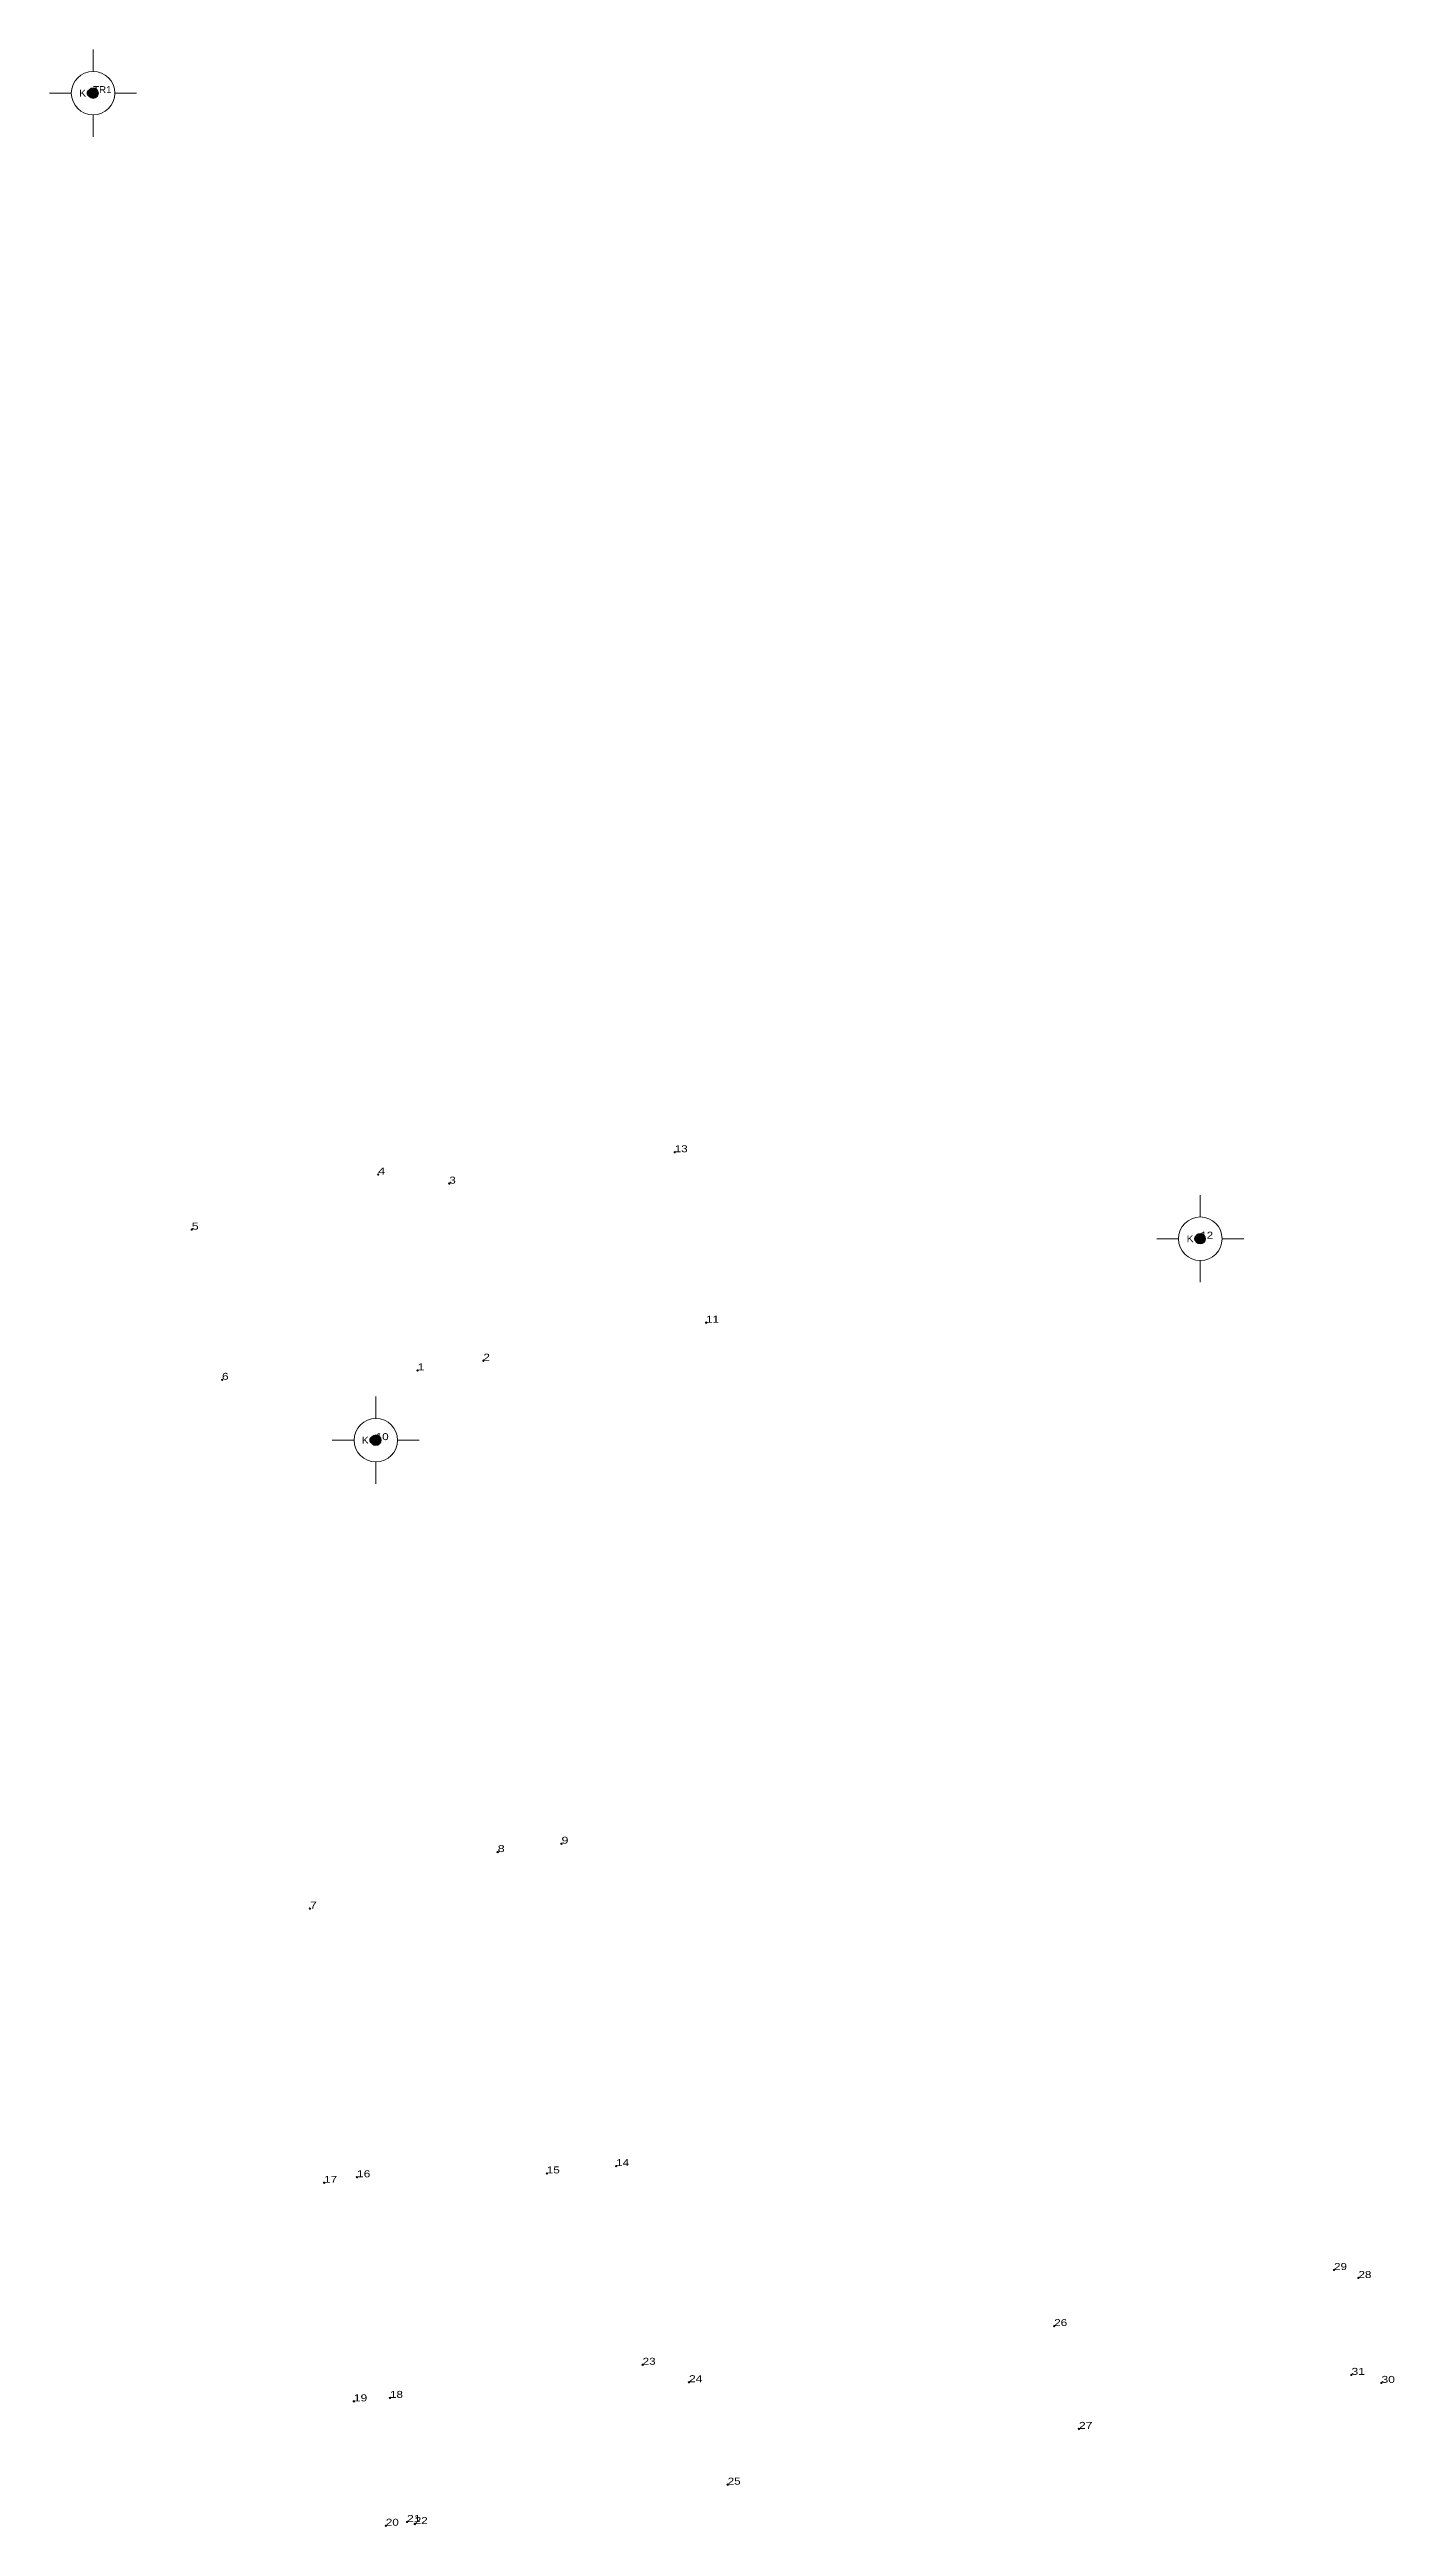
# Model space of a CAD drawing. Header units: metres. Extents: x 551324 to 552036, y 1838429 to 1840087.
# Drawn here: x 551997.2 to 552035.8, y 1839905.7 to 1839976.8 of the extents above.
import ezdxf
from ezdxf.enums import TextEntityAlignment as Align

# ---------------------------------------------------------------- set-up
doc = ezdxf.new("R2010")
doc.units = ezdxf.units.M
doc.header["$LTSCALE"] = 0.08
doc.header["$PDMODE"] = 32
doc.header["$PDSIZE"] = 0.04
doc.layers.add('12', color=7, linetype='Continuous')
doc.layers.add('9', color=7, linetype='Continuous')
doc.layers.add('7', color=7, linetype='Continuous', lineweight=13)

msp = doc.modelspace()

# ---------------------------------------------------------------- hatches: boundary and pattern name
at = {"layer": '7'}
for points in [[(551998.47047, 1839975.34952, 1), (551998.47047, 1839975.64952, 1)], [(552030.24147, 1839942.47752, 1), (552030.24147, 1839942.77752, 1)], [(552006.58447, 1839936.69752, 1), (552006.58447, 1839936.99752, 1)]]:
    msp.add_hatch(color=256, dxfattribs=at).paths.add_polyline_path(points)

# ---------------------------------------------------------------- linework, layer by layer
for p, q in [((551998.47, 1839976.12), (551998.47, 1839976.75)), ((551997.84, 1839975.5), (551997.22, 1839975.5)), ((551999.72, 1839975.5), (551999.1, 1839975.5)), ((551998.47, 1839974.25), (551998.47, 1839974.87)), ((552030.24, 1839943.25), (552030.24, 1839943.88)), ((552029.62, 1839942.63), (552028.99, 1839942.63)), ((552031.49, 1839942.63), (552030.87, 1839942.63)), ((552030.24, 1839941.38), (552030.24, 1839942)), ((552006.58, 1839937.47), (552006.58, 1839938.1)), ((552005.96, 1839936.85), (552005.33, 1839936.85)), ((552006.58, 1839935.6), (552006.58, 1839936.22)), ((552007.83, 1839936.85), (552007.21, 1839936.85))]:
    msp.add_line(p, q, dxfattribs=at)
for centre, radius in [((551998.47047, 1839975.49952), 0.625), ((551998.47047, 1839975.49952), 0.15), ((552030.24147, 1839942.62752), 0.625), ((552030.24147, 1839942.62752), 0.15), ((552006.58447, 1839936.84752), 0.625), ((552006.58447, 1839936.84752), 0.15)]:
    msp.add_circle(centre, radius, dxfattribs=at)
for p in [(552015.16, 1839945.11), (552006.65, 1839944.47), (552008.69, 1839944.21), (552001.3, 1839942.89), (552016.06, 1839940.22), (552009.67, 1839939.13), (552002.17, 1839938.58), (552007.78, 1839938.85), (552010.08, 1839925.03), (552011.91, 1839925.27), (552004.69, 1839923.41), (552006.04, 1839915.7), (552011.49, 1839915.81), (552013.48, 1839916.02), (552005.1, 1839915.54), (552034.08, 1839913.04), (552034.78, 1839912.81), (552026.05, 1839911.43), (552014.24, 1839910.32), (552034.58, 1839910.03), (552005.95, 1839909.27), (552006.99, 1839909.37), (552015.57, 1839909.82), (552035.44, 1839909.8), (552026.76, 1839908.48), (552016.68, 1839906.88), (552006.87, 1839905.7), (552007.48, 1839905.81), (552007.7, 1839905.75)]:
    msp.add_point(p, dxfattribs=at)

# ---------------------------------------------------------------- texts
at = {"layer": '12'}
for s, width, p in [('13', 1.25, (552015.16, 1839945.11)), ('4', 1.35, (552006.65, 1839944.47)), ('3', 1.25, (552008.69, 1839944.21)), ('5', 1.35, (552001.3, 1839942.89)), ('11', 1.25, (552016.06, 1839940.22)), ('1', 1.35, (552007.78, 1839938.85)), ('2', 1.25, (552009.67, 1839939.13)), ('6', 1.25, (552002.17, 1839938.58)), ('8', 1.35, (552010.08, 1839925.03)), ('9', 1.35, (552011.91, 1839925.27)), ('7', 1.35, (552004.69, 1839923.41)), ('17', 1.25, (552005.1, 1839915.54)), ('16', 1.3, (552006.04, 1839915.7)), ('15', 1.25, (552011.49, 1839915.81)), ('14', 1.25, (552013.48, 1839916.02)), ('29', 1.25, (552034.08, 1839913.04)), ('28', 1.25, (552034.78, 1839912.81)), ('26', 1.25, (552026.05, 1839911.43)), ('23', 1.25, (552014.24, 1839910.32)), ('24', 1.3, (552015.57, 1839909.82)), ('31', 1.3, (552034.58, 1839910.03)), ('30', 1.3, (552035.44, 1839909.8)), ('19', 1.3, (552005.95, 1839909.27)), ('18', 1.25, (552006.99, 1839909.37)), ('27', 1.3, (552026.76, 1839908.48)), ('25', 1.25, (552016.68, 1839906.88)), ('20', 1.25, (552006.87, 1839905.7)), ('21', 1.3, (552007.48, 1839905.81)), ('22', 1.25, (552007.7, 1839905.75))]:
    msp.add_text(s, height=0.2, dxfattribs=dict(at, width=width)).set_placement(p)
at = {"layer": '7'}
for s, width, p in [('TR1', 1.05, (551998.47, 1839975.5)), ('12', 1.25, (552030.24, 1839942.63)), ('10', 1.25, (552006.58, 1839936.85))]:
    msp.add_text(s, height=0.2, dxfattribs=dict(at, width=width)).set_placement(p)
at = {"layer": '9', "width": 1.1}
for p in [(551998.48, 1839975.4), (552030.26, 1839942.53), (552006.59, 1839936.75)]:
    msp.add_text('KC', height=0.2, dxfattribs=at).set_placement(p, align=Align.RIGHT)

doc.saveas('drawing.dxf')
